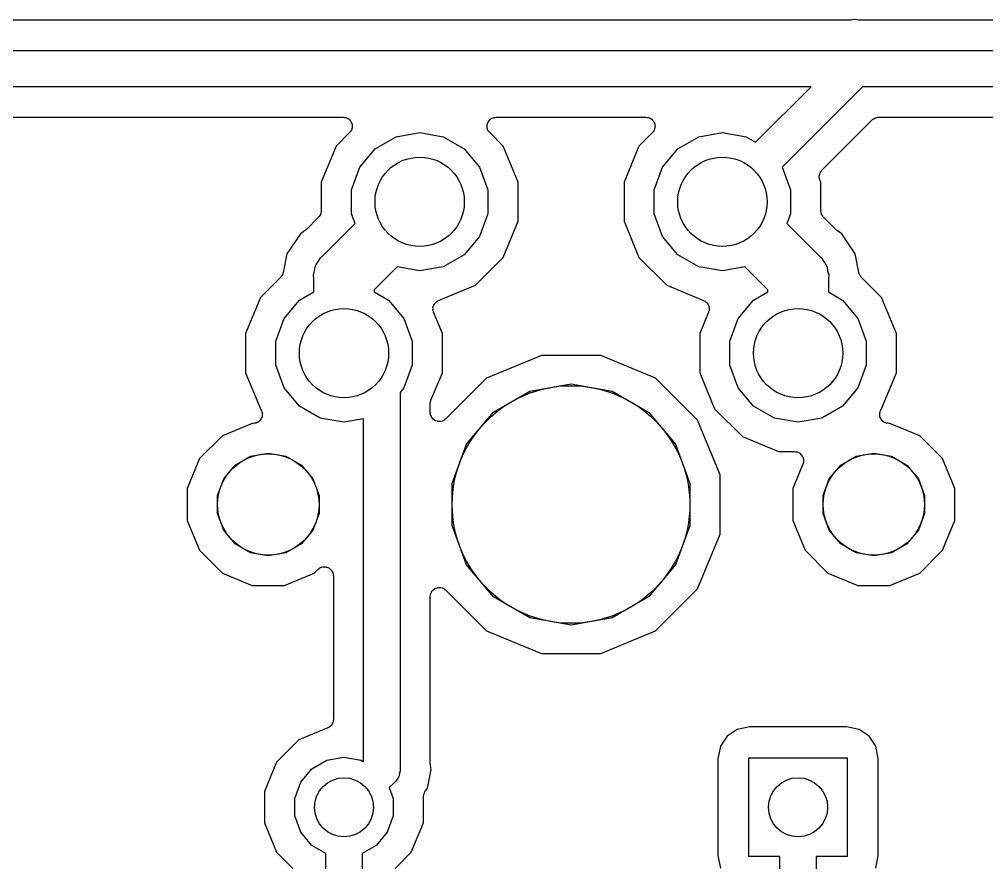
# Model space of a CAD drawing. Extents: x 24 to 196, y -189 to -31.
# Drawn here: x 158.38 to 174.61, y -111.11 to -96.96 of the extents above; entities that cross this region are included whole.
import ezdxf

# ---------------------------------------------------------------- set-up
doc = ezdxf.new("R2010")
doc.units = 0
doc.header["$MEASUREMENT"] = 0
doc.layers.add('BLACK', color=7, linetype='CONTINUOUS')

msp = doc.modelspace()

# ---------------------------------------------------------------- linework, layer by layer
at = {"layer": 'BLACK', "linetype": 'CONTINUOUS'}
for p, q in [((172.307, -96.9772), (152.933, -96.9772)), ((172.322, -96.9746), (172.307, -96.9772)), ((172.337, -96.9743), (172.322, -96.9746)), ((172.403, -96.9613), (172.337, -96.9743)), ((172.468, -96.9743), (172.403, -96.9613)), ((172.483, -96.9746), (172.468, -96.9743)), ((172.498, -96.9772), (172.483, -96.9746)), ((186.902, -96.9772), (172.498, -96.9772)), ((152.486, -97.4852), (172.362, -97.4852)), ((172.362, -97.4852), (172.376, -97.4817)), ((172.376, -97.4817), (172.416, -97.4852)), ((172.416, -97.4852), (186.984, -97.4852)), ((171.667, -98.0948), (152.912, -98.0948)), ((170.737, -99.0244), (171.667, -98.0948)), ((172.529, -98.0948), (171.183, -99.4402)), ((176.982, -98.0948), (172.529, -98.0948)), ((154.09, -98.6028), (163.817, -98.6028)), ((163.817, -98.6028), (163.837, -98.6063)), ((163.837, -98.6063), (163.857, -98.608)), ((163.857, -98.608), (163.863, -98.6108)), ((163.863, -98.6108), (163.869, -98.612)), ((163.869, -98.612), (163.886, -98.6219)), ((163.886, -98.6219), (163.904, -98.6304)), ((163.904, -98.6304), (163.909, -98.6351)), ((163.909, -98.6351), (163.915, -98.6385)), ((163.915, -98.6385), (163.928, -98.6537)), ((163.928, -98.6537), (163.942, -98.6678)), ((163.942, -98.6678), (163.945, -98.6739)), ((163.945, -98.6739), (163.949, -98.679)), ((163.949, -98.679), (163.956, -98.6977)), ((166.244, -98.6977), (166.251, -98.679)), ((166.251, -98.679), (166.255, -98.6739)), ((166.255, -98.6739), (166.258, -98.6678)), ((166.258, -98.6678), (166.272, -98.6537)), ((166.272, -98.6537), (166.285, -98.6385)), ((166.285, -98.6385), (166.291, -98.6351)), ((166.291, -98.6351), (166.296, -98.6304)), ((166.296, -98.6304), (166.314, -98.6219)), ((166.314, -98.6219), (166.331, -98.612)), ((166.331, -98.612), (166.337, -98.6108)), ((166.337, -98.6108), (166.343, -98.608)), ((166.343, -98.608), (166.363, -98.6063)), ((166.363, -98.6063), (166.383, -98.6028)), ((166.383, -98.6028), (168.897, -98.6028)), ((168.897, -98.6028), (168.917, -98.6063)), ((168.917, -98.6063), (168.937, -98.608)), ((168.937, -98.608), (168.943, -98.6108)), ((168.943, -98.6108), (168.949, -98.612)), ((168.949, -98.612), (168.966, -98.6219)), ((168.966, -98.6219), (168.984, -98.6304)), ((168.984, -98.6304), (168.989, -98.6351)), ((168.989, -98.6351), (168.995, -98.6385)), ((168.995, -98.6385), (169.008, -98.6537)), ((169.008, -98.6537), (169.022, -98.6678)), ((169.022, -98.6678), (169.025, -98.6739)), ((169.025, -98.6739), (169.029, -98.679)), ((169.029, -98.679), (169.036, -98.6977)), ((171.849, -99.4926), (172.695, -98.6474)), ((172.695, -98.6474), (172.7, -98.6436)), ((172.7, -98.6436), (172.704, -98.6385)), ((172.704, -98.6385), (172.722, -98.6285)), ((172.722, -98.6285), (172.738, -98.6171)), ((172.738, -98.6171), (172.744, -98.6153)), ((172.744, -98.6153), (172.75, -98.612)), ((172.75, -98.612), (172.77, -98.6085)), ((172.77, -98.6085), (172.789, -98.6034)), ((172.789, -98.6034), (172.796, -98.604)), ((172.796, -98.604), (172.802, -98.6028)), ((172.802, -98.6028), (176.774, -98.6028)), ((163.936, -98.8467), (163.925, -98.863)), ((163.949, -98.8314), (163.936, -98.8467)), ((163.951, -98.8251), (163.949, -98.8314)), ((163.955, -98.8196), (163.951, -98.8251)), ((163.96, -98.8004), (163.955, -98.8196)), ((163.956, -98.6977), (163.964, -98.7158)), ((163.967, -98.7817), (163.96, -98.8004)), ((163.964, -98.7158), (163.965, -98.7224)), ((163.965, -98.7224), (163.967, -98.7287)), ((163.967, -98.7287), (163.967, -98.7487)), ((163.967, -98.7487), (163.969, -98.7685)), ((163.969, -98.7685), (163.967, -98.775)), ((163.967, -98.775), (163.967, -98.7817)), ((166.231, -98.7685), (166.233, -98.7487)), ((166.233, -98.775), (166.231, -98.7685)), ((166.233, -98.7287), (166.235, -98.7224)), ((166.233, -98.7487), (166.233, -98.7287)), ((166.233, -98.7817), (166.233, -98.775)), ((166.24, -98.8004), (166.233, -98.7817)), ((166.235, -98.7224), (166.236, -98.7158)), ((166.236, -98.7158), (166.244, -98.6977)), ((166.245, -98.8196), (166.24, -98.8004)), ((166.249, -98.8251), (166.245, -98.8196)), ((166.251, -98.8314), (166.249, -98.8251)), ((166.264, -98.8467), (166.251, -98.8314)), ((166.275, -98.863), (166.264, -98.8467)), ((169.016, -98.8467), (169.005, -98.863)), ((169.029, -98.8314), (169.016, -98.8467)), ((169.031, -98.8251), (169.029, -98.8314)), ((169.035, -98.8196), (169.031, -98.8251)), ((169.04, -98.8004), (169.035, -98.8196)), ((169.036, -98.6977), (169.044, -98.7158)), ((169.047, -98.7817), (169.04, -98.8004)), ((169.044, -98.7158), (169.045, -98.7224)), ((169.045, -98.7224), (169.047, -98.7287)), ((169.047, -98.7287), (169.047, -98.7487)), ((169.047, -98.7487), (169.049, -98.7685)), ((169.049, -98.7685), (169.047, -98.775)), ((169.047, -98.775), (169.047, -98.7817)), ((163.925, -98.863), (163.7, -99.0874)), ((164.354, -99.1336), (164.703, -98.932)), ((164.703, -98.932), (165.1, -98.862)), ((165.1, -98.862), (165.497, -98.932)), ((165.497, -98.932), (165.846, -99.1336)), ((166.5, -99.0874), (166.275, -98.863)), ((169.005, -98.863), (168.78, -99.0874)), ((169.434, -99.1336), (169.783, -98.932)), ((169.783, -98.932), (170.18, -98.862)), ((170.18, -98.862), (170.577, -98.932)), ((170.577, -98.932), (170.737, -99.0244)), ((163.7, -99.0874), (163.449, -99.6943)), ((164.095, -99.4423), (164.354, -99.1336)), ((165.846, -99.1336), (166.105, -99.4423)), ((166.751, -99.6943), (166.5, -99.0874)), ((168.78, -99.0874), (168.529, -99.6943)), ((169.175, -99.4423), (169.434, -99.1336)), ((163.957, -99.8211), (164.095, -99.4423)), ((166.105, -99.4423), (166.243, -99.8211)), ((169.037, -99.8211), (169.175, -99.4423)), ((171.183, -99.4402), (171.185, -99.4423)), ((171.185, -99.4423), (171.323, -99.8211)), ((171.844, -99.5009), (171.849, -99.4926)), ((171.805, -99.5871), (171.81, -99.5711)), ((171.806, -99.5971), (171.805, -99.5871)), ((171.805, -99.6071), (171.806, -99.5971)), ((171.808, -99.6233), (171.805, -99.6071)), ((171.81, -99.6399), (171.808, -99.6233)), ((171.81, -99.5711), (171.812, -99.5546)), ((171.814, -99.6489), (171.81, -99.6399)), ((171.812, -99.5546), (171.816, -99.5457)), ((171.816, -99.6587), (171.814, -99.6489)), ((171.816, -99.5457), (171.819, -99.536)), ((171.831, -99.6943), (171.816, -99.6587)), ((171.819, -99.536), (171.829, -99.5224)), ((171.829, -99.5224), (171.836, -99.5076)), ((171.836, -99.5076), (171.844, -99.5009)), ((163.449, -99.6943), (163.449, -100.174)), ((163.957, -100.224), (163.957, -99.8211)), ((166.243, -99.8211), (166.243, -100.224)), ((166.751, -100.351), (166.751, -99.6943)), ((168.529, -99.6943), (168.529, -100.351)), ((169.037, -100.224), (169.037, -99.8211)), ((171.323, -99.8211), (171.323, -100.224)), ((171.831, -100.174), (171.831, -99.6943)), ((163.404, -100.281), (163.193, -100.493)), ((163.408, -100.276), (163.404, -100.281)), ((163.413, -100.272), (163.408, -100.276)), ((163.423, -100.254), (163.413, -100.272)), ((163.435, -100.238), (163.423, -100.254)), ((163.436, -100.232), (163.435, -100.238)), ((163.44, -100.226), (163.436, -100.232)), ((163.443, -100.206), (163.44, -100.226)), ((163.448, -100.187), (163.443, -100.206)), ((163.449, -100.174), (163.448, -100.18)), ((163.448, -100.18), (163.448, -100.187)), ((164.017, -100.388), (163.957, -100.224)), ((166.243, -100.224), (166.105, -100.603)), ((169.175, -100.603), (169.037, -100.224)), ((171.323, -100.224), (171.263, -100.388)), ((171.832, -100.18), (171.831, -100.174)), ((171.832, -100.187), (171.832, -100.18)), ((171.837, -100.206), (171.832, -100.187)), ((171.84, -100.226), (171.837, -100.206)), ((171.844, -100.232), (171.84, -100.226)), ((171.845, -100.238), (171.844, -100.232)), ((171.857, -100.254), (171.845, -100.238)), ((171.867, -100.272), (171.857, -100.254)), ((171.872, -100.276), (171.867, -100.272)), ((171.876, -100.281), (171.872, -100.276)), ((172.087, -100.493), (171.876, -100.281)), ((163.486, -100.918), (164.017, -100.388)), ((166.5, -100.958), (166.751, -100.351)), ((168.529, -100.351), (168.78, -100.958)), ((171.263, -100.388), (171.794, -100.918)), ((163.098, -100.56), (162.873, -100.896)), ((163.17, -100.512), (163.098, -100.56)), ((163.181, -100.501), (163.17, -100.512)), ((163.193, -100.493), (163.181, -100.501)), ((166.105, -100.603), (165.846, -100.912)), ((169.434, -100.912), (169.175, -100.603)), ((172.099, -100.501), (172.087, -100.493)), ((172.11, -100.512), (172.099, -100.501)), ((172.182, -100.56), (172.11, -100.512)), ((172.407, -100.896), (172.182, -100.56)), ((162.873, -100.896), (162.811, -101.207)), ((163.435, -100.961), (163.486, -100.918)), ((165.846, -100.912), (165.497, -101.113)), ((166.035, -101.422), (166.5, -100.958)), ((168.78, -100.958), (169.245, -101.422)), ((169.783, -101.113), (169.434, -100.912)), ((171.794, -100.918), (171.845, -100.961)), ((172.469, -101.207), (172.407, -100.896)), ((163.334, -101.183), (163.345, -101.116)), ((163.345, -101.116), (163.357, -101.097)), ((163.357, -101.097), (163.362, -101.075)), ((163.362, -101.075), (163.401, -101.019)), ((163.401, -101.019), (163.435, -100.961)), ((164.724, -101.117), (164.338, -101.503)), ((165.1, -101.183), (164.724, -101.117)), ((165.497, -101.113), (165.1, -101.183)), ((170.18, -101.183), (169.783, -101.113)), ((170.556, -101.117), (170.18, -101.183)), ((170.942, -101.503), (170.556, -101.117)), ((171.845, -100.961), (171.879, -101.019)), ((171.879, -101.019), (171.918, -101.075)), ((171.918, -101.075), (171.923, -101.097)), ((171.923, -101.097), (171.935, -101.116)), ((171.935, -101.116), (171.946, -101.183)), ((162.778, -101.276), (162.769, -101.289)), ((162.779, -101.274), (162.778, -101.276)), ((162.778, -101.276), (162.778, -101.276)), ((162.791, -101.26), (162.779, -101.274)), ((162.794, -101.253), (162.791, -101.26)), ((162.799, -101.246), (162.794, -101.253)), ((162.802, -101.235), (162.799, -101.246)), ((162.805, -101.23), (162.802, -101.235)), ((162.806, -101.222), (162.805, -101.23)), ((162.81, -101.211), (162.806, -101.222)), ((162.811, -101.207), (162.81, -101.211)), ((163.316, -101.248), (163.334, -101.183)), ((163.322, -101.315), (163.316, -101.248)), ((171.946, -101.183), (171.964, -101.248)), ((171.964, -101.248), (171.958, -101.315)), ((172.47, -101.211), (172.469, -101.207)), ((172.474, -101.222), (172.47, -101.211)), ((172.475, -101.23), (172.474, -101.222)), ((172.478, -101.235), (172.475, -101.23)), ((172.481, -101.246), (172.478, -101.235)), ((172.486, -101.253), (172.481, -101.246)), ((172.489, -101.26), (172.486, -101.253)), ((172.501, -101.274), (172.489, -101.26)), ((172.502, -101.276), (172.501, -101.274)), ((172.511, -101.289), (172.502, -101.276)), ((172.502, -101.276), (172.502, -101.276)), ((162.769, -101.289), (162.43, -101.627)), ((163.322, -101.536), (163.322, -101.315)), ((165.416, -101.679), (166.035, -101.422)), ((169.245, -101.422), (169.864, -101.679)), ((171.958, -101.315), (171.958, -101.536)), ((172.85, -101.627), (172.511, -101.289)), ((163.084, -101.674), (163.322, -101.536)), ((164.338, -101.503), (164.338, -101.536)), ((164.338, -101.536), (164.576, -101.674)), ((170.704, -101.674), (170.942, -101.536)), ((170.942, -101.536), (170.942, -101.503)), ((171.958, -101.536), (172.196, -101.674)), ((162.43, -101.627), (162.179, -102.234)), ((162.825, -101.982), (163.084, -101.674)), ((164.576, -101.674), (164.835, -101.982)), ((165.329, -101.774), (165.335, -101.762)), ((165.335, -101.762), (165.339, -101.749)), ((165.339, -101.749), (165.347, -101.739)), ((165.347, -101.739), (165.353, -101.727)), ((165.353, -101.727), (165.363, -101.718)), ((165.363, -101.718), (165.371, -101.707)), ((165.371, -101.707), (165.383, -101.7)), ((165.383, -101.7), (165.392, -101.691)), ((165.392, -101.691), (165.405, -101.686)), ((165.405, -101.686), (165.416, -101.679)), ((169.864, -101.679), (169.875, -101.686)), ((169.875, -101.686), (169.888, -101.691)), ((169.888, -101.691), (169.897, -101.7)), ((169.897, -101.7), (169.909, -101.707)), ((169.909, -101.707), (169.917, -101.718)), ((169.917, -101.718), (169.927, -101.727)), ((169.927, -101.727), (169.933, -101.739)), ((169.933, -101.739), (169.941, -101.749)), ((169.941, -101.749), (169.945, -101.762)), ((169.945, -101.762), (169.951, -101.774)), ((170.445, -101.982), (170.704, -101.674)), ((172.196, -101.674), (172.455, -101.982)), ((173.101, -102.234), (172.85, -101.627)), ((165.322, -101.826), (165.324, -101.813)), ((165.325, -101.839), (165.322, -101.826)), ((165.323, -101.8), (165.327, -101.787)), ((165.324, -101.813), (165.323, -101.8)), ((165.325, -101.853), (165.325, -101.839)), ((165.331, -101.865), (165.325, -101.853)), ((165.327, -101.787), (165.329, -101.774)), ((165.333, -101.878), (165.331, -101.865)), ((165.481, -102.234), (165.333, -101.878)), ((169.947, -101.878), (169.799, -102.234)), ((169.949, -101.865), (169.947, -101.878)), ((169.955, -101.853), (169.949, -101.865)), ((169.951, -101.774), (169.953, -101.787)), ((169.953, -101.787), (169.957, -101.8)), ((169.958, -101.826), (169.955, -101.839)), ((169.955, -101.839), (169.955, -101.853)), ((169.957, -101.8), (169.956, -101.813)), ((169.956, -101.813), (169.958, -101.826)), ((162.687, -102.361), (162.825, -101.982)), ((164.835, -101.982), (164.973, -102.361)), ((170.307, -102.361), (170.445, -101.982)), ((172.455, -101.982), (172.593, -102.361)), ((162.179, -102.234), (162.179, -102.891)), ((165.481, -102.891), (165.481, -102.234)), ((169.799, -102.234), (169.799, -102.891)), ((173.101, -102.891), (173.101, -102.234)), ((162.687, -102.764), (162.687, -102.361)), ((164.973, -102.361), (164.973, -102.764)), ((170.307, -102.764), (170.307, -102.361)), ((172.593, -102.361), (172.593, -102.764)), ((167.142, -102.601), (166.223, -102.982)), ((168.138, -102.601), (167.142, -102.601)), ((169.057, -102.982), (168.138, -102.601)), ((162.179, -102.891), (162.435, -103.509)), ((162.825, -103.143), (162.687, -102.764)), ((164.973, -102.764), (164.835, -103.143)), ((165.289, -103.354), (165.481, -102.891)), ((169.799, -102.891), (170.05, -103.498)), ((170.445, -103.143), (170.307, -102.764)), ((172.593, -102.764), (172.455, -103.143)), ((172.845, -103.509), (173.101, -102.891)), ((166.223, -102.982), (165.538, -103.666)), ((169.761, -103.685), (169.057, -102.982)), ((163.084, -103.452), (162.825, -103.143)), ((164.835, -103.143), (164.77, -103.221)), ((164.77, -103.221), (164.77, -109.534)), ((166.339, -103.552), (166.948, -103.2)), ((166.948, -103.2), (167.64, -103.078)), ((167.64, -103.078), (168.332, -103.2)), ((168.332, -103.2), (168.941, -103.552)), ((170.704, -103.452), (170.445, -103.143)), ((172.455, -103.143), (172.196, -103.452)), ((165.278, -103.405), (165.283, -103.383)), ((165.283, -103.383), (165.287, -103.36)), ((165.287, -103.36), (165.289, -103.357)), ((165.289, -103.357), (165.289, -103.354)), ((162.435, -103.509), (162.44, -103.515)), ((162.44, -103.515), (162.443, -103.521)), ((162.443, -103.521), (162.446, -103.527)), ((162.446, -103.527), (162.452, -103.546)), ((162.452, -103.546), (162.458, -103.565)), ((163.433, -103.653), (163.084, -103.452)), ((165.278, -103.409), (165.278, -103.405)), ((165.278, -103.412), (165.278, -103.409)), ((165.278, -103.559), (165.278, -103.412)), ((165.887, -104.09), (166.339, -103.552)), ((168.941, -103.552), (169.393, -104.09)), ((170.05, -103.498), (170.515, -103.962)), ((171.053, -103.653), (170.704, -103.452)), ((172.196, -103.452), (171.847, -103.653)), ((172.822, -103.565), (172.828, -103.546)), ((172.828, -103.546), (172.834, -103.527)), ((172.834, -103.527), (172.837, -103.521)), ((172.837, -103.521), (172.84, -103.515)), ((172.84, -103.515), (172.845, -103.509)), ((162.396, -103.716), (162.378, -103.725)), ((162.4, -103.711), (162.396, -103.716)), ((162.406, -103.708), (162.4, -103.711)), ((162.419, -103.693), (162.406, -103.708)), ((162.433, -103.679), (162.419, -103.693)), ((162.436, -103.673), (162.433, -103.679)), ((162.44, -103.668), (162.436, -103.673)), ((162.447, -103.649), (162.44, -103.668)), ((162.456, -103.631), (162.447, -103.649)), ((162.458, -103.618), (162.456, -103.624)), ((162.456, -103.624), (162.456, -103.631)), ((162.458, -103.565), (162.458, -103.572)), ((162.458, -103.572), (162.46, -103.578)), ((162.46, -103.578), (162.458, -103.598)), ((162.458, -103.598), (162.458, -103.618)), ((163.83, -103.723), (163.433, -103.653)), ((164.16, -103.665), (163.83, -103.723)), ((164.16, -109.42), (164.16, -103.665)), ((165.281, -103.578), (165.278, -103.559)), ((165.283, -103.598), (165.281, -103.578)), ((165.286, -103.604), (165.283, -103.598)), ((165.287, -103.611), (165.286, -103.604)), ((165.297, -103.628), (165.287, -103.611)), ((165.305, -103.646), (165.297, -103.628)), ((165.31, -103.651), (165.305, -103.646)), ((165.313, -103.657), (165.31, -103.651)), ((165.329, -103.669), (165.313, -103.657)), ((165.343, -103.684), (165.329, -103.669)), ((165.349, -103.686), (165.343, -103.684)), ((165.354, -103.691), (165.349, -103.686)), ((165.373, -103.698), (165.354, -103.691)), ((165.391, -103.706), (165.373, -103.698)), ((165.397, -103.707), (165.391, -103.706)), ((165.404, -103.709), (165.397, -103.707)), ((165.424, -103.709), (165.404, -103.709)), ((165.443, -103.711), (165.424, -103.709)), ((165.45, -103.709), (165.443, -103.711)), ((165.457, -103.709), (165.45, -103.709)), ((165.475, -103.702), (165.457, -103.709)), ((165.495, -103.697), (165.475, -103.702)), ((165.5, -103.693), (165.495, -103.697)), ((165.506, -103.691), (165.5, -103.693)), ((165.522, -103.678), (165.506, -103.691)), ((165.538, -103.666), (165.522, -103.678)), ((170.142, -104.605), (169.761, -103.685)), ((171.45, -103.723), (171.053, -103.653)), ((171.847, -103.653), (171.45, -103.723)), ((172.82, -103.578), (172.822, -103.572)), ((172.822, -103.598), (172.82, -103.578)), ((172.822, -103.572), (172.822, -103.565)), ((172.822, -103.618), (172.822, -103.598)), ((172.824, -103.624), (172.822, -103.618)), ((172.824, -103.631), (172.824, -103.624)), ((172.833, -103.649), (172.824, -103.631)), ((172.84, -103.668), (172.833, -103.649)), ((172.844, -103.673), (172.84, -103.668)), ((172.847, -103.679), (172.844, -103.673)), ((172.861, -103.693), (172.847, -103.679)), ((172.874, -103.708), (172.861, -103.693)), ((172.88, -103.711), (172.874, -103.708)), ((172.884, -103.716), (172.88, -103.711)), ((172.902, -103.725), (172.884, -103.716)), ((162.29, -103.744), (161.79, -103.951)), ((162.308, -103.744), (162.29, -103.744)), ((162.328, -103.74), (162.308, -103.744)), ((162.348, -103.739), (162.328, -103.74)), ((162.354, -103.736), (162.348, -103.739)), ((162.36, -103.735), (162.354, -103.736)), ((162.378, -103.725), (162.36, -103.735)), ((172.92, -103.735), (172.902, -103.725)), ((172.926, -103.736), (172.92, -103.735)), ((172.932, -103.739), (172.926, -103.736)), ((172.952, -103.74), (172.932, -103.739)), ((172.972, -103.744), (172.952, -103.74)), ((172.99, -103.744), (172.972, -103.744)), ((173.49, -103.951), (172.99, -103.744)), ((161.79, -103.951), (161.408, -104.333)), ((170.515, -103.962), (171.122, -104.214)), ((173.872, -104.333), (173.49, -103.951)), ((165.646, -104.751), (165.887, -104.09)), ((169.393, -104.09), (169.634, -104.751)), ((161.408, -104.333), (161.201, -104.832)), ((162.005, -104.441), (162.264, -104.291)), ((162.264, -104.291), (162.56, -104.239)), ((162.56, -104.239), (162.856, -104.291)), ((162.856, -104.291), (163.115, -104.441)), ((171.122, -104.214), (171.389, -104.214)), ((171.389, -104.214), (171.406, -104.217)), ((171.406, -104.217), (171.422, -104.217)), ((171.422, -104.217), (171.432, -104.221)), ((171.432, -104.221), (171.441, -104.223)), ((171.441, -104.223), (171.456, -104.231)), ((171.456, -104.231), (171.471, -104.238)), ((171.471, -104.238), (171.479, -104.244)), ((171.479, -104.244), (171.487, -104.249)), ((171.487, -104.249), (171.498, -104.262)), ((171.498, -104.262), (171.51, -104.273)), ((171.51, -104.273), (171.515, -104.282)), ((171.515, -104.282), (171.521, -104.29)), ((171.521, -104.29), (171.527, -104.305)), ((171.527, -104.305), (171.535, -104.32)), ((171.535, -104.32), (171.536, -104.33)), ((171.536, -104.33), (171.539, -104.34)), ((171.539, -104.34), (171.539, -104.356)), ((171.539, -104.356), (171.542, -104.373)), ((172.165, -104.441), (172.424, -104.291)), ((172.424, -104.291), (172.72, -104.239)), ((172.72, -104.239), (173.016, -104.291)), ((173.016, -104.291), (173.275, -104.441)), ((174.079, -104.832), (173.872, -104.333)), ((161.812, -104.671), (162.005, -104.441)), ((163.115, -104.441), (163.308, -104.671)), ((171.53, -104.424), (171.361, -104.832)), ((171.534, -104.408), (171.53, -104.424)), ((171.539, -104.393), (171.534, -104.408)), ((171.542, -104.373), (171.539, -104.382)), ((171.539, -104.382), (171.539, -104.393)), ((171.972, -104.671), (172.165, -104.441)), ((173.275, -104.441), (173.468, -104.671)), ((161.709, -104.953), (161.812, -104.671)), ((163.308, -104.671), (163.411, -104.953)), ((170.142, -105.6), (170.142, -104.605)), ((171.869, -104.953), (171.972, -104.671)), ((173.468, -104.671), (173.571, -104.953)), ((161.201, -104.832), (161.201, -105.373)), ((165.646, -105.454), (165.646, -104.751)), ((169.634, -104.751), (169.634, -105.454)), ((171.361, -104.832), (171.361, -105.373)), ((174.079, -105.373), (174.079, -104.832)), ((161.709, -105.253), (161.709, -104.953)), ((163.411, -104.953), (163.411, -105.253)), ((171.869, -105.253), (171.869, -104.953)), ((173.571, -104.953), (173.571, -105.253)), ((161.812, -105.535), (161.709, -105.253)), ((163.411, -105.253), (163.308, -105.535)), ((171.972, -105.535), (171.869, -105.253)), ((173.571, -105.253), (173.468, -105.535)), ((161.201, -105.373), (161.408, -105.872)), ((165.887, -106.115), (165.646, -105.454)), ((169.634, -105.454), (169.393, -106.115)), ((171.361, -105.373), (171.568, -105.872)), ((173.872, -105.872), (174.079, -105.373)), ((162.005, -105.765), (161.812, -105.535)), ((163.308, -105.535), (163.115, -105.765)), ((169.761, -106.52), (170.142, -105.6)), ((172.165, -105.765), (171.972, -105.535)), ((173.468, -105.535), (173.275, -105.765)), ((162.264, -105.915), (162.005, -105.765)), ((163.115, -105.765), (162.856, -105.915)), ((172.424, -105.915), (172.165, -105.765)), ((173.275, -105.765), (173.016, -105.915)), ((161.408, -105.872), (161.79, -106.255)), ((162.56, -105.967), (162.264, -105.915)), ((162.856, -105.915), (162.56, -105.967)), ((171.568, -105.872), (171.95, -106.255)), ((172.72, -105.967), (172.424, -105.915)), ((173.016, -105.915), (172.72, -105.967)), ((173.49, -106.255), (173.872, -105.872)), ((163.455, -106.157), (163.473, -106.15)), ((163.473, -106.15), (163.48, -106.15)), ((163.48, -106.15), (163.487, -106.148)), ((163.487, -106.148), (163.506, -106.15)), ((163.506, -106.15), (163.526, -106.15)), ((163.526, -106.15), (163.533, -106.152)), ((163.533, -106.152), (163.539, -106.153)), ((163.539, -106.153), (163.557, -106.161)), ((166.339, -106.654), (165.887, -106.115)), ((169.393, -106.115), (168.941, -106.654)), ((161.79, -106.255), (162.29, -106.462)), ((162.83, -106.462), (163.33, -106.255)), ((163.33, -106.255), (163.392, -106.192)), ((163.392, -106.192), (163.408, -106.181)), ((163.408, -106.181), (163.424, -106.168)), ((163.424, -106.168), (163.43, -106.166)), ((163.43, -106.166), (163.435, -106.162)), ((163.435, -106.162), (163.455, -106.157)), ((163.557, -106.161), (163.576, -106.168)), ((163.576, -106.168), (163.581, -106.172)), ((163.581, -106.172), (163.587, -106.175)), ((163.587, -106.175), (163.601, -106.189)), ((163.601, -106.189), (163.617, -106.202)), ((163.617, -106.202), (163.62, -106.208)), ((163.62, -106.208), (163.625, -106.213)), ((163.625, -106.213), (163.633, -106.231)), ((163.633, -106.231), (163.643, -106.248)), ((163.643, -106.248), (163.644, -106.255)), ((163.644, -106.255), (163.647, -106.261)), ((163.647, -106.261), (163.649, -106.281)), ((163.649, -106.281), (163.652, -106.3)), ((163.652, -106.3), (163.652, -108.711)), ((171.95, -106.255), (172.45, -106.462)), ((172.99, -106.462), (173.49, -106.255)), ((162.29, -106.462), (162.83, -106.462)), ((172.45, -106.462), (172.99, -106.462)), ((165.278, -106.647), (165.281, -106.627)), ((165.281, -106.627), (165.283, -106.607)), ((165.283, -106.607), (165.286, -106.601)), ((165.286, -106.601), (165.287, -106.594)), ((165.287, -106.594), (165.297, -106.577)), ((165.297, -106.577), (165.305, -106.559)), ((165.305, -106.559), (165.31, -106.554)), ((165.31, -106.554), (165.313, -106.549)), ((165.313, -106.549), (165.329, -106.536)), ((165.329, -106.536), (165.343, -106.522)), ((165.343, -106.522), (165.349, -106.519)), ((165.349, -106.519), (165.354, -106.515)), ((165.354, -106.515), (165.373, -106.508)), ((165.373, -106.508), (165.391, -106.499)), ((165.391, -106.499), (165.397, -106.499)), ((165.397, -106.499), (165.404, -106.497)), ((165.404, -106.497), (165.424, -106.497)), ((165.424, -106.497), (165.443, -106.495)), ((165.443, -106.495), (165.45, -106.497)), ((165.45, -106.497), (165.457, -106.497)), ((165.457, -106.497), (165.475, -106.503)), ((165.475, -106.503), (165.495, -106.508)), ((165.495, -106.508), (165.5, -106.512)), ((165.5, -106.512), (165.506, -106.515)), ((165.506, -106.515), (165.522, -106.527)), ((165.522, -106.527), (165.538, -106.539)), ((165.538, -106.539), (166.223, -107.224)), ((169.057, -107.224), (169.761, -106.52)), ((165.278, -109.453), (165.278, -106.647)), ((166.948, -107.005), (166.339, -106.654)), ((168.941, -106.654), (168.332, -107.005)), ((167.64, -107.127), (166.948, -107.005)), ((168.332, -107.005), (167.64, -107.127)), ((166.223, -107.224), (167.142, -107.605)), ((168.138, -107.605), (169.057, -107.224)), ((167.142, -107.605), (168.138, -107.605)), ((163.646, -108.747), (163.643, -108.763)), ((163.651, -108.731), (163.646, -108.747)), ((163.652, -108.711), (163.65, -108.721)), ((163.65, -108.721), (163.651, -108.731)), ((163.558, -108.852), (163.075, -109.052)), ((163.567, -108.847), (163.558, -108.852)), ((163.576, -108.843), (163.567, -108.847)), ((163.589, -108.832), (163.576, -108.843)), ((163.603, -108.823), (163.589, -108.832)), ((163.609, -108.816), (163.603, -108.823)), ((163.617, -108.809), (163.609, -108.816)), ((163.625, -108.795), (163.617, -108.809)), ((163.635, -108.781), (163.625, -108.795)), ((163.638, -108.772), (163.635, -108.781)), ((163.643, -108.763), (163.638, -108.772)), ((170.426, -108.879), (170.258, -108.991)), ((170.64, -108.836), (170.426, -108.879)), ((172.26, -108.836), (170.64, -108.836)), ((172.474, -108.879), (172.26, -108.836)), ((172.642, -108.991), (172.474, -108.879)), ((163.075, -109.052), (162.7, -109.427)), ((170.258, -108.991), (170.146, -109.159)), ((172.754, -109.159), (172.642, -108.991)), ((170.146, -109.159), (170.104, -109.372)), ((172.796, -109.372), (172.754, -109.159)), ((163.291, -109.541), (163.543, -109.395)), ((163.543, -109.395), (163.83, -109.344)), ((163.83, -109.344), (164.117, -109.395)), ((164.117, -109.395), (164.16, -109.42)), ((170.104, -109.372), (170.104, -110.993)), ((170.624, -111.008), (170.624, -109.357)), ((170.624, -109.357), (172.275, -109.357)), ((172.275, -109.357), (172.275, -111.008)), ((172.796, -110.993), (172.796, -109.372)), ((162.7, -109.427), (162.496, -109.917)), ((163.104, -109.764), (163.291, -109.541)), ((164.77, -109.534), (164.773, -109.575)), ((165.231, -109.865), (165.294, -109.548)), ((165.28, -109.467), (165.278, -109.453)), ((165.281, -109.482), (165.28, -109.467)), ((165.294, -109.548), (165.281, -109.482)), ((164.722, -109.712), (164.702, -109.747)), ((164.746, -109.678), (164.722, -109.712)), ((164.749, -109.665), (164.746, -109.678)), ((164.756, -109.654), (164.749, -109.665)), ((164.763, -109.614), (164.756, -109.654)), ((164.773, -109.575), (164.763, -109.614)), ((163.004, -110.037), (163.104, -109.764)), ((164.671, -109.773), (164.589, -109.855)), ((164.589, -109.855), (164.655, -110.037)), ((164.702, -109.747), (164.671, -109.773)), ((165.189, -109.927), (165.231, -109.865)), ((162.496, -109.917), (162.496, -110.448)), ((163.004, -110.328), (163.004, -110.037)), ((164.655, -110.037), (164.655, -110.328)), ((165.163, -110.012), (165.167, -109.994)), ((165.163, -110.448), (165.163, -110.012)), ((165.167, -109.994), (165.168, -109.975)), ((165.168, -109.975), (165.171, -109.968)), ((165.171, -109.968), (165.173, -109.959)), ((165.173, -109.959), (165.182, -109.944)), ((165.182, -109.944), (165.189, -109.927)), ((163.104, -110.602), (163.004, -110.328)), ((164.655, -110.328), (164.556, -110.602)), ((162.496, -110.448), (162.7, -110.938)), ((164.96, -110.938), (165.163, -110.448)), ((163.291, -110.825), (163.104, -110.602)), ((164.556, -110.602), (164.369, -110.825)), ((163.525, -110.96), (163.291, -110.825)), ((164.369, -110.825), (164.135, -110.96)), ((162.7, -110.938), (162.973, -111.211)), ((163.525, -111.945), (163.525, -110.96)), ((164.135, -110.96), (164.135, -111.945)), ((164.687, -111.211), (164.96, -110.938)), ((170.104, -110.993), (170.146, -111.206)), ((171.145, -111.008), (170.624, -111.008)), ((171.145, -111.897), (171.145, -111.008)), ((172.275, -111.008), (171.755, -111.008)), ((171.755, -111.008), (171.755, -111.897)), ((172.754, -111.206), (172.796, -110.993))]:
    msp.add_line(p, q, dxfattribs=at)
at = {"layer": 'BLACK'}
for centre, radius in [((165.1, -100.023), 0.7493), ((170.18, -100.023), 0.7493), ((163.83, -102.563), 0.7493), ((171.45, -102.563), 0.7493), ((167.64, -105.103), 1.9939), ((162.56, -105.103), 0.8509), ((172.72, -105.103), 0.8509), ((163.83, -110.183), 0.4953), ((171.45, -110.183), 0.4953)]:
    msp.add_circle(centre, radius, dxfattribs=at)

doc.saveas('drawing.dxf')
